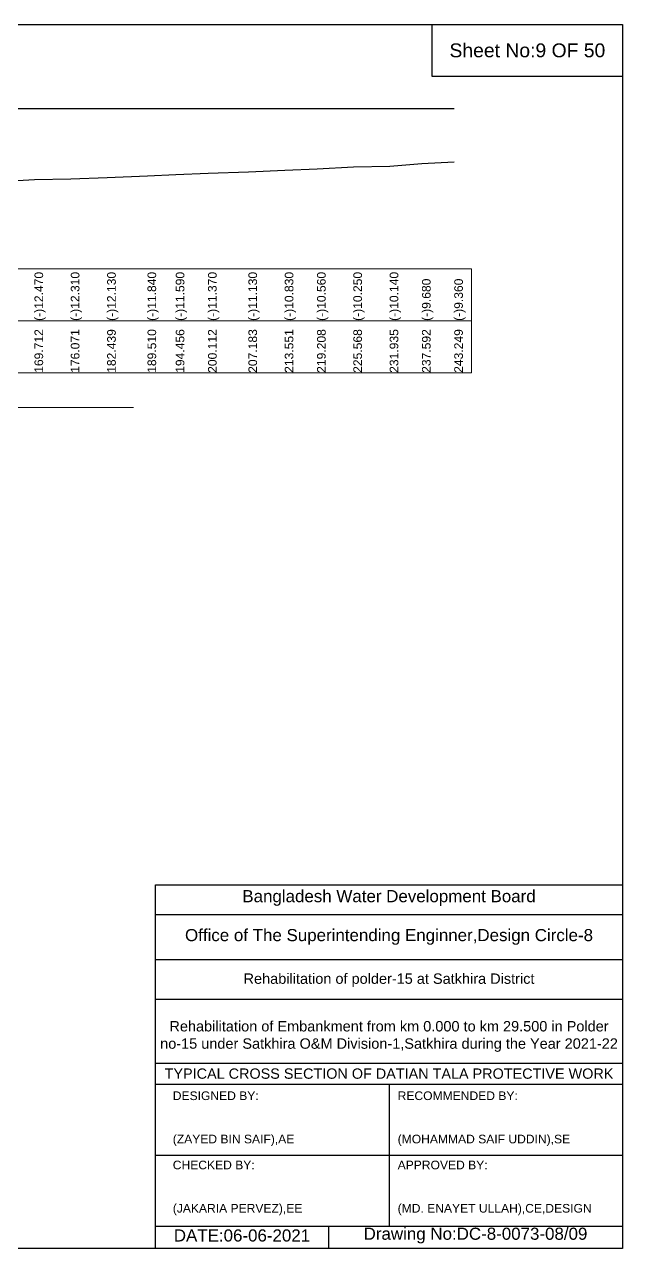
# Model space of a CAD drawing. Header units: inches. Extents: x 89000 to 845000, y -7071 to 18.
# Drawn here: x 226543 to 230000, y -7071 to 0 of the extents above; entities that cross this region are included whole.
import ezdxf

# ---------------------------------------------------------------- set-up
doc = ezdxf.new("R2010")
doc.units = ezdxf.units.IN
doc.header["$LTSCALE"] = 7
doc.header["$MEASUREMENT"] = 0
for name, color, linetype, lineweight in [('Cross section Data Border', 7, 'Continuous', 9), ('Cross Section Labels', 7, 'Continuous', 9), ('Existing_Bed_Level for Xsection', 7, 'Continuous', 25), ('Long Section Labels', 7, 'Continuous', 9)]:
    doc.layers.add(name, color=color, linetype=linetype, lineweight=lineweight)
doc.styles.get("Standard").update_dxf_attribs({"font": 'arial.ttf'})

msp = doc.modelspace()

# ---------------------------------------------------------------- linework, layer by layer
for points in [[(220000, 0), (230000, 0), (230000, -7071), (220000, -7071)], [(228900, 0), (230000, 0), (230000, -300), (228900, -300)]]:
    msp.add_lwpolyline(points, close=True)
for points in [[(227300, -7071), (227300, -4971), (230000, -4971)], [(227300, -5141), (230000, -5141)], [(227300, -5401), (230000, -5401)], [(227300, -5631), (230000, -5631)], [(227300, -6001), (230000, -6001)], [(227300, -6121), (230000, -6121)], [(228650, -6121), (228650, -6941)], [(227300, -6531), (230000, -6531)], [(227300, -6941), (230000, -6941)], [(228300, -6941), (228300, -7071)]]:
    msp.add_lwpolyline(points)
at = {"layer": 'Cross section Data Border'}
msp.add_lwpolyline([(220100, -1412.47), (229127.21184, -1412.47), (229127.21184, -2012.47), (220100, -2012.47)], close=True, dxfattribs=at)
msp.add_lwpolyline([(220100, -1712.47), (229127.21184, -1712.47)], dxfattribs=at)
at = {"layer": 'Cross Section Labels'}
msp.add_lwpolyline([(222853.60592, -2212.47), (225013.60592, -2212.47), (227173.60592, -2212.47)], dxfattribs=at)
at = {"layer": 'Existing_Bed_Level for Xsection'}
for points in [[(221000, -484.47), (229027.21184, -484.47)], [(226367.14337, -909.84), (226600.48016, -895.98), (226810.34328, -890.7), (227020.48802, -884.76), (227253.82651, -875.19), (227417.03647, -866.94), (227603.71146, -859.68), (227837.05529, -851.76), (228047.18071, -841.86), (228233.85292, -832.95), (228443.74966, -822.72), (228653.86608, -819.09), (228840.53888, -803.91), (229027.21184, -793.35)]]:
    msp.add_lwpolyline(points, dxfattribs=at)

# ---------------------------------------------------------------- texts
at = {"attachment_point": 5}
for s, insert, char_height in [('Sheet No:9 OF 50', (229450, -150), 80), ('Bangladesh Water Development Board', (228650, -5046), 70), ('Office of The Superintending Enginner,Design Circle-8', (228650, -5271), 70)]:
    msp.add_mtext(s, dxfattribs=dict(at, insert=insert, char_height=char_height))
for s, insert, char_height, width, attachment_point in [('Rehabilitation of polder-15 at Satkhira District', (228650, -5521), 60, 2800, 5), ('Rehabilitation of Embankment from km 0.000 to km 29.500 in Polder no-15 under Satkhira O&M Division-1,Satkhira during the Year 2021-22', (228650, -5846), 60, 2700, 5), ('TYPICAL CROSS SECTION OF DATIAN TALA PROTECTIVE WORK', (228650, -6061), 59.5765532, 2800, 5), ('DESIGNED BY:^J^J^J(ZAYED BIN SAIF),AE', (227400, -6321), 50, 1400, 4), ('RECOMMENDED BY:^J^J^J(MOHAMMAD SAIF UDDIN),SE', (228700, -6321), 50, 1400, 4), ('CHECKED BY:^J^J^J(JAKARIA PERVEZ),EE', (227400, -6721), 50, 1400, 4), ('APPROVED BY:^J^J^J(MD. ENAYET ULLAH),CE,DESIGN', (228700, -6721), 50, 1400, 4), ('DATE:06-06-2021', (227800, -6996), 70, 1400, 5), ('Drawing No:DC-8-0073-08/09', (229150, -6996), 70, 2200, 5)]:
    msp.add_mtext(s, dxfattribs=dict(insert=insert, char_height=char_height, width=width, attachment_point=attachment_point))
at = {"layer": 'Long Section Labels', "char_height": 50, "attachment_point": 1, "rotation": 90}
for s, insert in [('(-)12.470', (226600.48016, -1712.47)), ('(-)12.310', (226810.34328, -1712.47)), ('(-)12.130', (227020.48802, -1712.47)), ('(-)11.840', (227253.82651, -1712.47)), ('(-)11.590', (227417.03647, -1712.47)), ('(-)11.370', (227603.71146, -1712.47)), ('(-)11.130', (227837.05529, -1712.47)), ('(-)10.830', (228047.18071, -1712.47)), ('(-)10.560', (228233.85292, -1712.47)), ('(-)10.250', (228443.74966, -1712.47)), ('(-)10.140', (228653.86608, -1712.47)), ('(-)9.680', (228840.53888, -1712.47)), ('(-)9.360', (229027.21184, -1712.47)), ('169.712', (226600.48016, -2012.47)), ('176.071', (226810.34328, -2012.47)), ('182.439', (227020.48802, -2012.47)), ('189.510', (227253.82651, -2012.47)), ('194.456', (227417.03647, -2012.47)), ('200.112', (227603.71146, -2012.47)), ('207.183', (227837.05529, -2012.47)), ('213.551', (228047.18071, -2012.47)), ('219.208', (228233.85292, -2012.47)), ('225.568', (228443.74966, -2012.47)), ('231.935', (228653.86608, -2012.47)), ('237.592', (228840.53888, -2012.47)), ('243.249', (229027.21184, -2012.47))]:
    msp.add_mtext(s, dxfattribs=dict(at, insert=insert))

doc.saveas('drawing.dxf')
